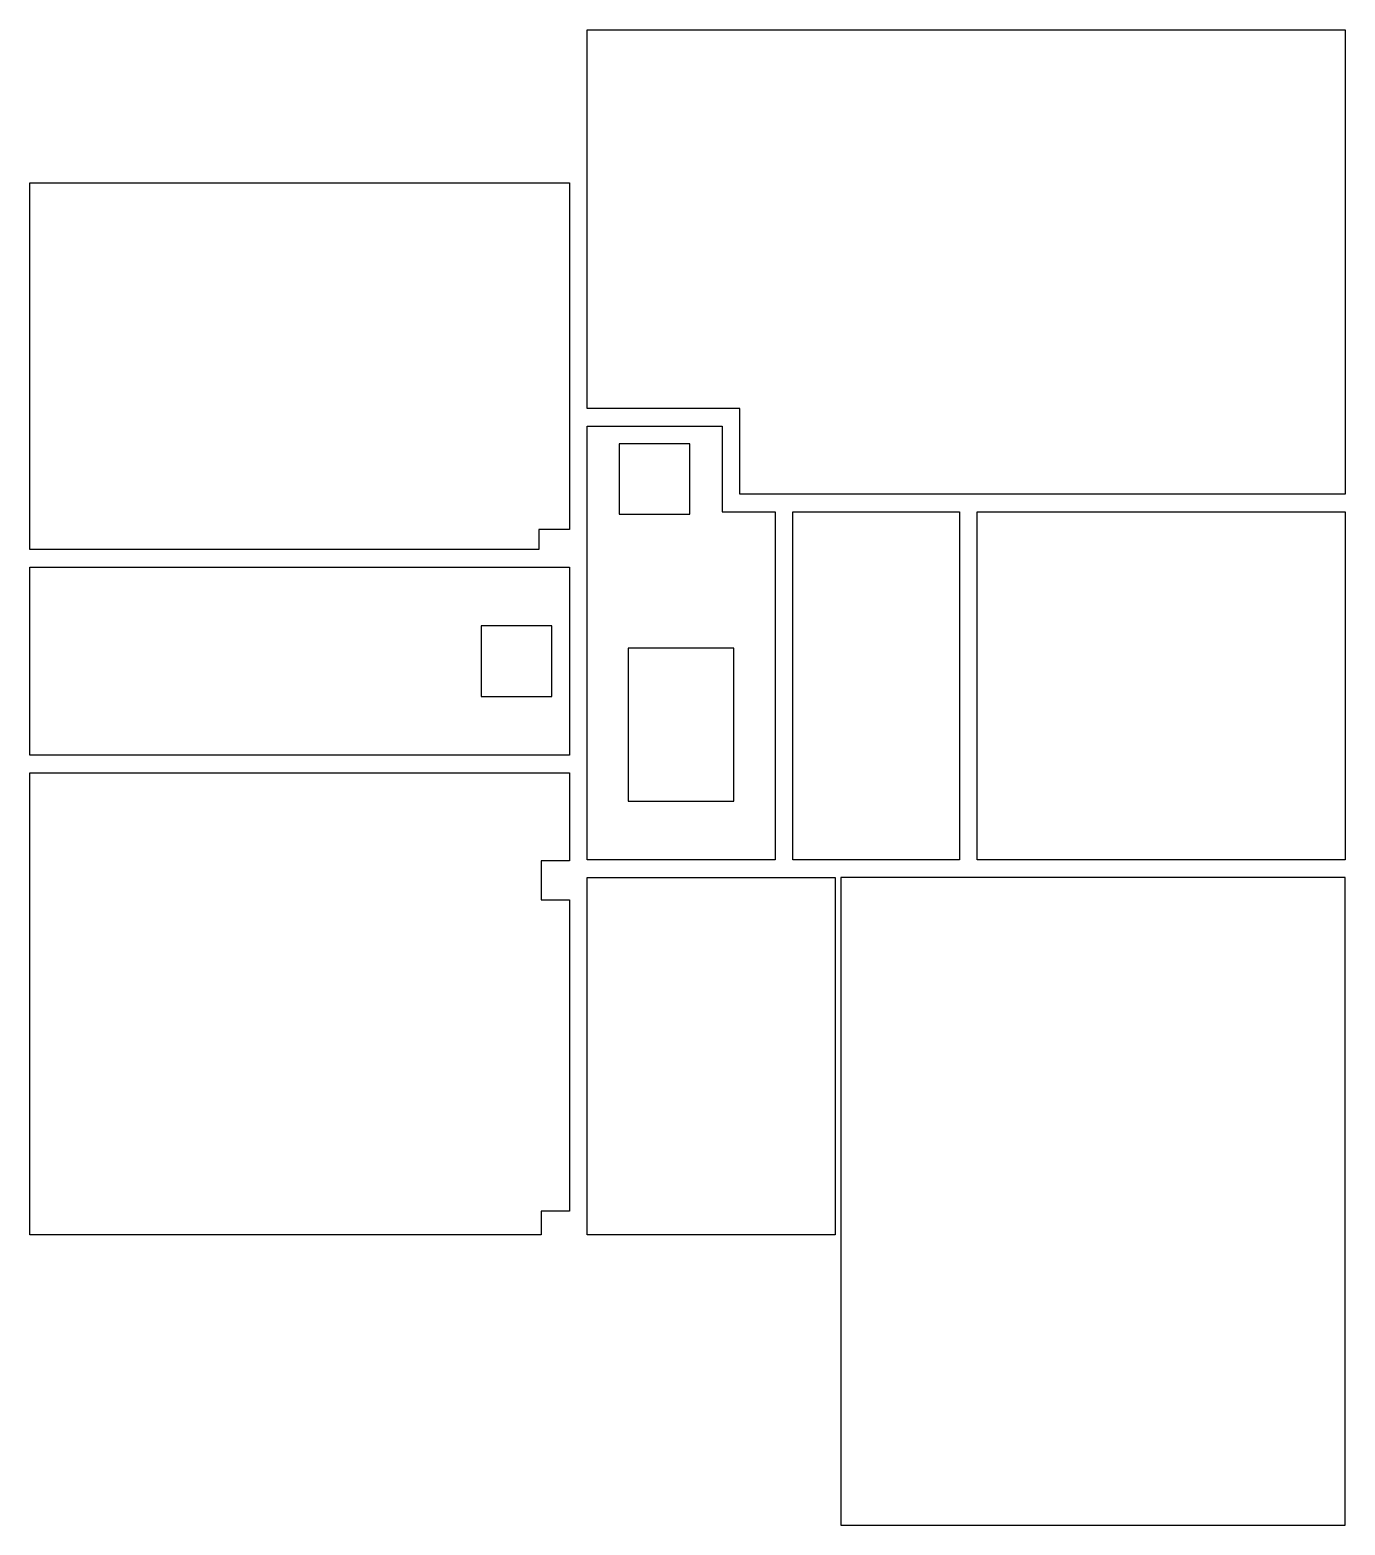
# Model space of a CAD drawing. Header units: millimetres. Extents: x 0 to 1119, y 0 to 1272.
import ezdxf

# ---------------------------------------------------------------- set-up
doc = ezdxf.new("R2010")
doc.units = ezdxf.units.MM
doc.layers.add('AREE LEONARDO', color=7, linetype='Continuous')

msp = doc.modelspace()

# ---------------------------------------------------------------- linework, layer by layer
at = {"layer": 'AREE LEONARDO', "color": 5}
for points in [[(474, 1272), (1119, 1272), (1119, 877), (604, 877), (604, 950), (474, 950)], [(0, 1142), (459, 1141.9), (459, 847), (433, 847), (433, 830), (0, 830)], [(474, 935), (589, 935), (589, 862), (634, 862), (634, 566), (474, 566)], [(0, 640), (459, 640), (459, 565), (435, 565), (435, 532), (459, 532), (459, 267), (435, 267), (435, 247), (0, 247)], [(685, 247), (474, 247), (474, 551), (685, 551)], [(690, 0), (1119, 0), (1119, 551), (690, 551)]]:
    msp.add_lwpolyline(points, close=True, dxfattribs=at)
at = {"layer": 'AREE LEONARDO', "color": 1}
for points in [[(501.5, 860), (561.5, 860), (561.5, 920), (501.5, 920)], [(384, 705), (444, 705), (444, 765), (384, 765)]]:
    msp.add_lwpolyline(points, close=True, dxfattribs=at)
at = {"layer": 'AREE LEONARDO', "color": 3}
for points in [[(649, 862), (791, 862), (791, 566), (649, 566)], [(806, 862), (1119, 862), (1119, 566), (806, 566)], [(0, 815), (459, 815), (459, 655), (0, 655)]]:
    msp.add_lwpolyline(points, close=True, dxfattribs=at)
at = {"layer": 'AREE LEONARDO', "color": 2}
msp.add_lwpolyline([(509, 616), (599, 616), (599, 746), (509, 746)], close=True, dxfattribs=at)

doc.saveas('drawing.dxf')
